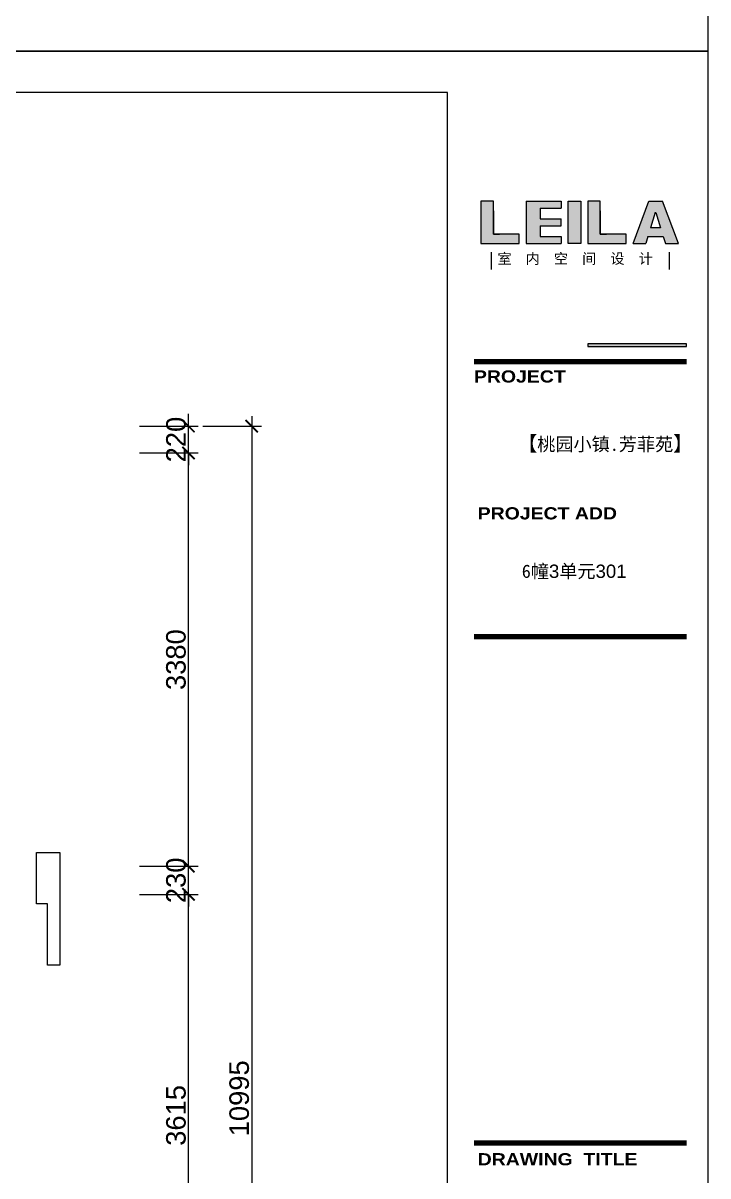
# Model space of a CAD drawing. Header units: millimetres. Extents: x 148889 to 229003, y -70503 to 111106.
# Drawn here: x 217007 to 222613, y -62714 to -53285 of the extents above; entities that cross this region are included whole.
import ezdxf

# ---------------------------------------------------------------- set-up
doc = ezdxf.new("R2010")
doc.units = ezdxf.units.MM
doc.header["$PDMODE"] = 3
for name, color, linetype in [('P-外部尺寸', 44, 'Continuous'), ('P-新墙线', 4, 'Continuous'), ('大墨图框', 4, 'Continuous')]:
    doc.layers.add(name, color=color, linetype=linetype)
doc.styles.add('Arial', font='arial.ttf')
doc.styles.add('LOGO', font='arial.ttf')
doc.styles.add('LOGO-2', font='', dxfattribs={"width": 0.8})
doc.styles.get("Standard").update_dxf_attribs({"font": 'simhei_0.ttf'})
doc.styles.get('LOGO-2').set_extended_font_data('Arial Black')
doc.dimstyles.new('1比80', dxfattribs={"dimscale": 80, "dimtxt": 2, "dimasz": 1.25, "dimexe": 1, "dimexo": 1, "dimgap": 0.25, "dimtad": 1, "dimdec": 0, "dimrnd": 0.005, "dimzin": 0, "dimdsep": 46, "dimtxsty": 'Arial', "dimblk": 'ARCHTICK', "dimcen": 0.125, "dimdle": 1, "dimclrd": 44, "dimclre": 44, "dimclrt": 50, "dimadec": 0, "dimazin": 0, "dimtfac": 1, "dimtdec": 0, "dimtix": 1, "dimtmove": 2, "dimatfit": 3, "dimldrblk": 'DOT', "dimfxl": 5, "dimfxlon": 1, "dimtvp": 1, "dimtolj": 1, "dimtzin": 0, "dimarcsym": 0})

# ---------------------------------------------------------------- blocks, each defined once
blk = doc.blocks.new('_ArchTick')
at = {"color": 0, "linetype": 'ByBlock', "const_width": 0.15}
blk.add_lwpolyline([(-0.5, -0.5), (0.5, 0.5)], dxfattribs=at)
blk = doc.blocks.new('*D311')
at = {"layer": 'Defpoints', "color": 0}
for p in [(214675.9, -60411.1), (218361.2, -60411.1), (215774.2, -64026.1)]:
    blk.add_point(p, dxfattribs=at)
at = {"layer": 'P-外部尺寸', "color": 44, "lineweight": -2}
for p, q in [((218361.2, -64106.1), (218361.2, -60331.1)), ((217961.2, -60411.1), (218441.2, -60411.1)), ((217961.2, -64026.1), (218441.2, -64026.1))]:
    blk.add_line(p, q, dxfattribs=at)
at = {"layer": 'P-外部尺寸', "color": 44, "lineweight": -2, "xscale": 100, "yscale": 100, "zscale": 100}
for p, rotation in [((218361.2, -60411.1), 90), ((218361.2, -64026.1), 270)]:
    blk.add_blockref('_ArchTick', p, dxfattribs=dict(at, rotation=rotation))
at = {"layer": 'P-外部尺寸', "color": 50, "insert": (218259.4, -62218.6), "char_height": 160, "attachment_point": 5, "rotation": 90, "style": 'Arial'}
blk.add_mtext('\\A1;3615', dxfattribs=at)
blk = doc.blocks.new('_Dot')
at = {"color": 0, "linetype": 'ByBlock', "lineweight": -2}
blk.add_line((-0.5, 0), (-1, 0), dxfattribs=at)
at = {"color": 0, "linetype": 'ByBlock', "const_width": 0.5}
blk.add_lwpolyline([(-0.25, 0, 1), (0.25, 0, 1)], format="xyb", close=True, dxfattribs=at)
blk = doc.blocks.new('*D312')
at = {"layer": 'Defpoints', "color": 0}
for p in [(214675.9, -60181.1), (218361.2, -60181.1), (214675.9, -60411.1)]:
    blk.add_point(p, dxfattribs=at)
at = {"layer": 'P-外部尺寸', "color": 44, "lineweight": -2}
for p, q in [((218361.2, -60181.1), (218361.2, -60081.1)), ((217961.2, -60181.1), (218441.2, -60181.1)), ((218361.2, -60411.1), (218361.2, -60181.1)), ((217961.2, -60411.1), (218441.2, -60411.1)), ((218361.2, -60411.1), (218361.2, -60511.1))]:
    blk.add_line(p, q, dxfattribs=at)
at = {"layer": 'P-外部尺寸', "color": 44, "lineweight": -2, "xscale": 100, "yscale": 100, "zscale": 100}
for p, rotation in [((218361.2, -60181.1), 270), ((218361.2, -60411.1), 90)]:
    blk.add_blockref('_ArchTick', p, dxfattribs=dict(at, rotation=rotation))
at = {"layer": 'P-外部尺寸', "color": 50, "insert": (218259.4, -60296.1), "char_height": 160, "attachment_point": 5, "rotation": 90, "style": 'Arial'}
blk.add_mtext('\\A1;230', dxfattribs=at)
blk = doc.blocks.new('*D313')
at = {"layer": 'Defpoints', "color": 0}
for p in [(215492.7, -56801.1), (218361.2, -56801.1), (214675.9, -60181.1)]:
    blk.add_point(p, dxfattribs=at)
at = {"layer": 'P-外部尺寸', "color": 44, "lineweight": -2}
for p, q in [((218361.2, -60261.1), (218361.2, -56721.1)), ((217961.2, -56801.1), (218441.2, -56801.1)), ((217961.2, -60181.1), (218441.2, -60181.1))]:
    blk.add_line(p, q, dxfattribs=at)
at = {"layer": 'P-外部尺寸', "color": 44, "lineweight": -2, "xscale": 100, "yscale": 100, "zscale": 100}
for p, rotation in [((218361.2, -56801.1), 90), ((218361.2, -60181.1), 270)]:
    blk.add_blockref('_ArchTick', p, dxfattribs=dict(at, rotation=rotation))
at = {"layer": 'P-外部尺寸', "color": 50, "insert": (218259.4, -58491.1), "char_height": 160, "attachment_point": 5, "rotation": 90, "style": 'Arial'}
blk.add_mtext('\\A1;3380', dxfattribs=at)
blk = doc.blocks.new('*D314')
at = {"layer": 'Defpoints', "color": 0}
for p in [(215492.7, -56581.1), (218361.2, -56581.1), (215492.7, -56801.1)]:
    blk.add_point(p, dxfattribs=at)
at = {"layer": 'P-外部尺寸', "color": 44, "lineweight": -2}
for p, q in [((218361.2, -56581.1), (218361.2, -56481.1)), ((217961.2, -56581.1), (218441.2, -56581.1)), ((218361.2, -56801.1), (218361.2, -56581.1)), ((217961.2, -56801.1), (218441.2, -56801.1)), ((218361.2, -56801.1), (218361.2, -56901.1))]:
    blk.add_line(p, q, dxfattribs=at)
at = {"layer": 'P-外部尺寸', "color": 44, "lineweight": -2, "xscale": 100, "yscale": 100, "zscale": 100}
for p, rotation in [((218361.2, -56581.1), 270), ((218361.2, -56801.1), 90)]:
    blk.add_blockref('_ArchTick', p, dxfattribs=dict(at, rotation=rotation))
at = {"layer": 'P-外部尺寸', "color": 50, "insert": (218259.5, -56691.1), "char_height": 160, "attachment_point": 5, "rotation": 90, "style": 'Arial'}
blk.add_mtext('\\A1;220', dxfattribs=at)
blk = doc.blocks.new('*D315')
at = {"layer": 'Defpoints', "color": 0}
for p in [(217961.2, -56581.1), (217961.2, -67576.1), (218878.9, -67576.1)]:
    blk.add_point(p, dxfattribs=at)
at = {"layer": 'P-外部尺寸', "color": 44, "lineweight": -2}
for p, q in [((218878.9, -56501.1), (218878.9, -67656.1)), ((218478.9, -56581.1), (218958.9, -56581.1)), ((218478.9, -67576.1), (218958.9, -67576.1))]:
    blk.add_line(p, q, dxfattribs=at)
at = {"layer": 'P-外部尺寸', "color": 44, "lineweight": -2, "xscale": 100, "yscale": 100, "zscale": 100}
for p, rotation in [((218878.9, -56581.1), 90), ((218878.9, -67576.1), 270)]:
    blk.add_blockref('_ArchTick', p, dxfattribs=dict(at, rotation=rotation))
at = {"layer": 'P-外部尺寸', "color": 50, "insert": (218777.2, -62078.6), "char_height": 160, "attachment_point": 5, "rotation": 90, "style": 'Arial'}
blk.add_mtext('\\A1;10995', dxfattribs=at)
blk = doc.blocks.new('sfbhsrdfbh')
h = blk.add_hatch(color=252)
h.paths.add_polyline_path([(449.17, 252.92), (449.17, 254.24), (445.47, 254.24), (445.47, 258.95), (443.68, 258.95), (443.68, 252.92)])
h.paths.add_polyline_path([(464.46, 252.92), (464.46, 254.24), (460.76, 254.24), (460.76, 258.95), (458.96, 258.95), (458.96, 252.92)])
h = blk.add_hatch(color=256)
h.paths.add_polyline_path([(455.17, 253.92), (452.17, 253.92), (452.17, 255.43), (455.17, 255.43), (455.17, 256.43), (452.17, 256.43), (452.17, 257.95), (455.17, 257.95), (455.17, 258.95), (450.17, 258.95), (450.17, 252.92), (455.17, 252.92)])
h.paths.add_polyline_path([(457.96, 258.95), (456.17, 258.95), (456.17, 252.92), (457.96, 252.92)])
h = blk.add_hatch(color=252)
h.paths.add_polyline_path([(469.69, 258.97), (467.7, 258.97), (465.46, 252.92), (467.27, 252.92), (467.55, 253.92), (469.78, 253.92), (470.1, 252.92), (471.96, 252.92)])
h.paths.add_polyline_path([(469.38, 255.16), (467.95, 255.16), (468.67, 257.45)], flags=16)
at = {"layer": '大墨图框'}
blk.add_hatch(color=1, dxfattribs=at).paths.add_polyline_path([(458.99, 238.18), (473.09, 238.18), (473.09, 238.57), (458.99, 238.57)])
at = {"color": 252}
for p, q in [((443.68, 258.95), (443.68, 252.92)), ((443.68, 258.95), (443.68, 252.92)), ((445.47, 258.95), (443.68, 258.95)), ((445.47, 254.24), (445.47, 258.95)), ((458.96, 258.95), (458.96, 252.92)), ((460.76, 258.95), (458.96, 258.95)), ((460.76, 254.24), (460.76, 258.95)), ((465.46, 252.92), (467.7, 258.97)), ((467.7, 258.97), (469.69, 258.97)), ((471.96, 252.92), (469.69, 258.97)), ((445.47, 257.57), (445.47, 254.24)), ((460.76, 257.57), (460.76, 254.24)), ((468.63, 257.33), (467.95, 255.16)), ((468.63, 257.33), (468.71, 257.33)), ((468.71, 257.33), (469.38, 255.16)), ((445.47, 254.24), (446.35, 254.24)), ((449.17, 254.24), (445.47, 254.24)), ((449.17, 252.92), (449.17, 254.24)), ((460.76, 254.24), (461.64, 254.24)), ((464.46, 254.24), (460.76, 254.24)), ((464.46, 252.92), (464.46, 254.24)), ((467.55, 253.92), (467.27, 252.92)), ((467.55, 253.92), (469.78, 253.92)), ((469.38, 255.16), (467.95, 255.16)), ((469.78, 253.92), (470.1, 252.92)), ((443.68, 252.92), (446.93, 252.92)), ((443.68, 252.92), (449.17, 252.92)), ((458.96, 252.92), (463.96, 252.92)), ((458.96, 252.92), (462.21, 252.92)), ((458.96, 252.92), (464.46, 252.92)), ((465.46, 252.92), (467.27, 252.92)), ((470.1, 252.92), (471.96, 252.92))]:
    blk.add_line(p, q, dxfattribs=at)
for p, q in [((450.17, 258.95), (450.17, 252.92)), ((450.17, 258.95), (455.17, 258.95)), ((455.17, 258.95), (455.17, 257.95)), ((457.96, 258.95), (457.96, 252.92)), ((457.96, 258.95), (457.96, 252.92)), ((452.17, 257.95), (455.17, 257.95)), ((452.17, 257.95), (452.17, 256.43)), ((450.17, 256.6), (450.17, 255.26)), ((452.17, 256.43), (455.17, 256.43)), ((455.17, 255.43), (455.17, 256.43)), ((452.17, 255.43), (455.17, 255.43)), ((452.17, 255.43), (452.17, 253.92)), ((452.17, 253.92), (455.17, 253.92)), ((455.17, 253.92), (455.17, 252.92)), ((450.17, 252.92), (455.17, 252.92))]:
    blk.add_line(p, q)
blk.add_lwpolyline([(456.17, 258.95), (457.96, 258.95), (457.96, 252.92), (456.17, 252.92)], close=True)
at = {"layer": '大墨图框', "color": 1, "linetype": 'ByBlock'}
for p, q in [((445.17, 251.67), (445.17, 249.2)), ((470.61, 251.67), (470.61, 249.2))]:
    blk.add_line(p, q, dxfattribs=at)
at = {"layer": '大墨图框', "color": 4, "linetype": 'ByBlock', "ltscale": 100}
for points in [[(56.17, 280.38), (476.17, 280.38), (476.17, -16.59), (56.17, -16.59)], [(438.91, 274.48), (68.08, 274.48), (68.08, -8.51), (438.91, -8.51)]]:
    blk.add_lwpolyline(points, close=True, dxfattribs=at)
at = {"layer": '大墨图框', "color": 1}
blk.add_lwpolyline([(458.99, 238.18), (473.09, 238.18), (473.09, 238.57), (458.99, 238.57)], close=True, dxfattribs=at)
at = {"layer": '大墨图框', "color": 1, "const_width": 0.755}
for points in [[(442.68, 236.01), (473.12, 236.01)], [(442.68, 196.67), (473.12, 196.67)], [(442.68, 124.3), (473.12, 124.3)]]:
    blk.add_lwpolyline(points, dxfattribs=at)
at = {"layer": '大墨图框', "color": 1, "style": 'LOGO-2', "width": 1}
for s, height, p in [('PROJECT', 1.74, (442.68, 233.02)), ('PROJECT ADD', 1.7396, (443.22, 213.45)), ('DRAWING  TITLE', 1.7396, (443.22, 121.1))]:
    blk.add_text(s, height=height, dxfattribs=at).set_placement(p)
at = {"layer": '大墨图框', "color": 1, "linetype": 'ByBlock', "insert": (442.02, 251.48), "char_height": 1.4825, "width": 35.6207, "attachment_point": 1}
blk.add_mtext('{\\C0;    室  内  空  间  设  计}', dxfattribs=at)
at = {"layer": '大墨图框', "color": 1, "char_height": 2.07549, "attachment_point": 1, "style": 'LOGO'}
for s, insert, width in [('{\\fSimSun|b0|i0|c134|p54;【\\fSimHei|b0|i0|c134|p2;\\H0.9167x;桃园小镇.芳菲苑\\fSimSun|b0|i0|c134|p54;\\H1.091x;】}', (448.91, 225.33), 33.5093), ('{\\fSimHei|b0|i0|c134|p2;\\H0.9167x;6幢\\fArial|b0|i0|c0|p34;3\\fSimHei|b0|i0|c134|p2;单元\\fArial|b0|i0|c0|p34;301}', (449.53, 206.99), 24.9373)]:
    blk.add_mtext(s, dxfattribs=dict(at, insert=insert, width=width))

msp = doc.modelspace()

# ---------------------------------------------------------------- linework, layer by layer
at = {"layer": 'P-新墙线'}
msp.add_lwpolyline([(217118.5, -60069.1), (217308.5, -60069.1), (217308.5, -60989.1), (217208.5, -60989.1), (217208.5, -60489.1), (217118.5, -60489.1), (217118.5, -60069.1)], dxfattribs=at)

# ---------------------------------------------------------------- block references
at = {"layer": '大墨图框', "xscale": 57.19999999999709, "yscale": 57.19999999999709, "zscale": 57.2}
for p in [(195376.4, -52566.9), (195376.4, -69553.6)]:
    msp.add_blockref('sfbhsrdfbh', p, dxfattribs=at)

# ---------------------------------------------------------------- dimensions: what is measured, and where the dimension line sits
at = {"layer": 'P-外部尺寸'}
for base, p1, p2, picture, middle in [((218361.2, -56581.1), (215492.7, -56801.1), (215492.7, -56581.1), '*D314', (218259.5, -56691.1)), ((218878.9, -67576.1), (217961.2, -56581.1), (217961.2, -67576.1), '*D315', (218777.2, -62078.6)), ((218361.2, -56801.1), (214675.9, -60181.1), (215492.7, -56801.1), '*D313', (218259.4, -58491.1)), ((218361.2, -60181.1), (214675.9, -60411.1), (214675.9, -60181.1), '*D312', (218259.4, -60296.1)), ((218361.2, -60411.1), (215774.2, -64026.1), (214675.9, -60411.1), '*D311', (218259.4, -62218.6))]:
    dim = msp.add_linear_dim(base=base, p1=p1, p2=p2, angle=90, dimstyle='1比80', dxfattribs=at)
    dim.commit()
    dim.dimension.update_dxf_attribs({"geometry": picture, "text_midpoint": middle})

doc.saveas('drawing.dxf')
